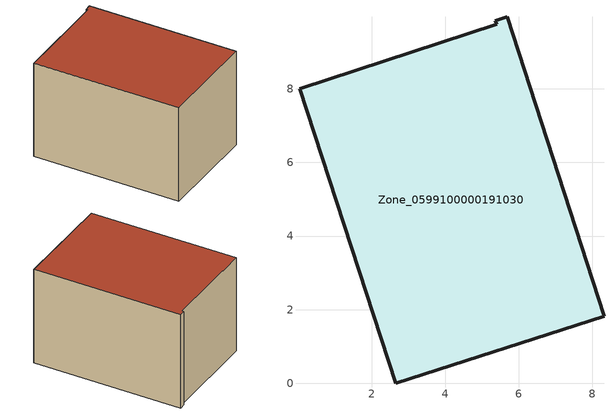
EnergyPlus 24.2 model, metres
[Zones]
Zone_0599100000191030
 floor ground (C_G): 0.04,8.01 5.4,9.76 5.36,9.86 5.68,9.96 8.31,1.82 2.65,0 z3.84
 wall outside (C_F): 8.31,1.82 5.68,9.96 5.36,9.86 5.4,9.76 0.04,8.01 2.65,0 8.31,1.82 z3.84:9.54
 roof outside (C_R): 5.4,9.76 0.04,8.01 2.65,0 8.31,1.82 5.68,9.96 5.36,9.86 z9.54
[BUILDING]
Pand.0599100000191030: North Axis=0; Terrain=City; Loads Convergence Tolerance Value=0.04; Temperature Convergence Tolerance Value=0.4; Solar Distribution=FullExterior; Maximum Number of Warmup Days=25; Minimum Number of Warmup Days=1
[Site:Location]
Rotterdam.The.Hague.AP_ZH_NLD Design_Conditions: Latitude=51.96; Longitude=4.45; Time Zone=1; Elevation=-4.5
[SITE:GROUNDTEMPERATURE:BUILDINGSURFACE]
18, 18, 18, 18, 18, 18, 18, 18, 18, 18, 18, 18
[MATERIAL] Thermal Absorptance=0.9; Solar Absorptance=0.7; Visible Absorptance=0.7
Name | Roughness | Thickness | Conductivity | Density | Specific Heat
G.TI.1946-1964 | MediumSmooth | 0.15 | 1 | 540 | 1210
F.TI.1946-1964 | Rough | 0.3 | 0.857143 | 1920 | 840
R.TI.1946-1964 | MediumRough | 0.2 | 0.277778 | 1500 | 1000
[CONSTRUCTION]
C_G: G.TI.1946-1964
C_F: F.TI.1946-1964
C_R: R.TI.1946-1964
[ZONE]
Zone_0599100000191030: Type=1; Multiplier=1; Ceiling Height=Autocalculate; Volume=Autocalculate; Floor Area=autocalculate; Part of Total Floor Area=Yes
[ZONEINFILTRATION:DESIGNFLOWRATE]
Infil_Zone_0599100000191030: Zone or ZoneList or Space or SpaceList=Zone_0599100000191030; Schedule=AlwaysOn; Design Flow Rate Calculation Method=Flow/Area; Flow Rate per Floor Area=0.003; Constant Term Coefficient=1; Temperature Term Coefficient=0; Velocity Term Coefficient=0; Velocity Squared Term Coefficient=0
[HVACTEMPLATE:ZONE:IDEALLOADSAIRSYSTEM]
Zone_0599100000191030: Maximum Heating Supply Air Temperature=50; Minimum Cooling Supply Air Temperature=13; Maximum Heating Supply Air Humidity Ratio=0.0156; Minimum Cooling Supply Air Humidity Ratio=0.0077; Heating Limit=NoLimit; Cooling Limit=NoLimit; Dehumidification Control Type=ConstantSensibleHeatRatio; Cooling Sensible Heat Ratio=0.7; Dehumidification Setpoint=60; Humidification Control Type=None; Humidification Setpoint=30; Outdoor Air Method=None; Outdoor Air Flow Rate per Person=0.00944; Outdoor Air Flow Rate per Zone Floor Area=0; Outdoor Air Flow Rate per Zone=0; Demand Controlled Ventilation Type=None; Outdoor Air Economizer Type=NoEconomizer; Heat Recovery Type=None; Sensible Heat Recovery Effectiveness=0.7; Latent Heat Recovery Effectiveness=0.65
[ZONECONTROL:THERMOSTAT]
ThermostatControl_Zone_0599100000191030: Zone or ZoneList=Zone_0599100000191030; Control Type Schedule=DualSetpointControlType; Control 1=Thermostat_Zone_0599100000191030; Temperature Difference Between Cutout And Setpoint=0
[THERMOSTATSETPOINT:DUALSETPOINT]
Thermostat_Zone_0599100000191030: Heating Setpoint Temperature Schedule=HeatingSetpoint_Zone_0599100000191030; Cooling Setpoint Temperature Schedule=CoolingSetpoint_Zone_0599100000191030
[SCHEDULE:COMPACT]
HeatingSetpoint_Zone_0599100000191030: Through: 12/31, For: AllDays, Until: 24:00, 21
CoolingSetpoint_Zone_0599100000191030: Through: 12/31, For: AllDays, Until: 24:00, 24
DualSetpointControlType: Through: 12/31, For: AllDays, Until: 24:00, 4
AlwaysOn: Through: 12/31, For: AllDays, Until: 24:00, 1
